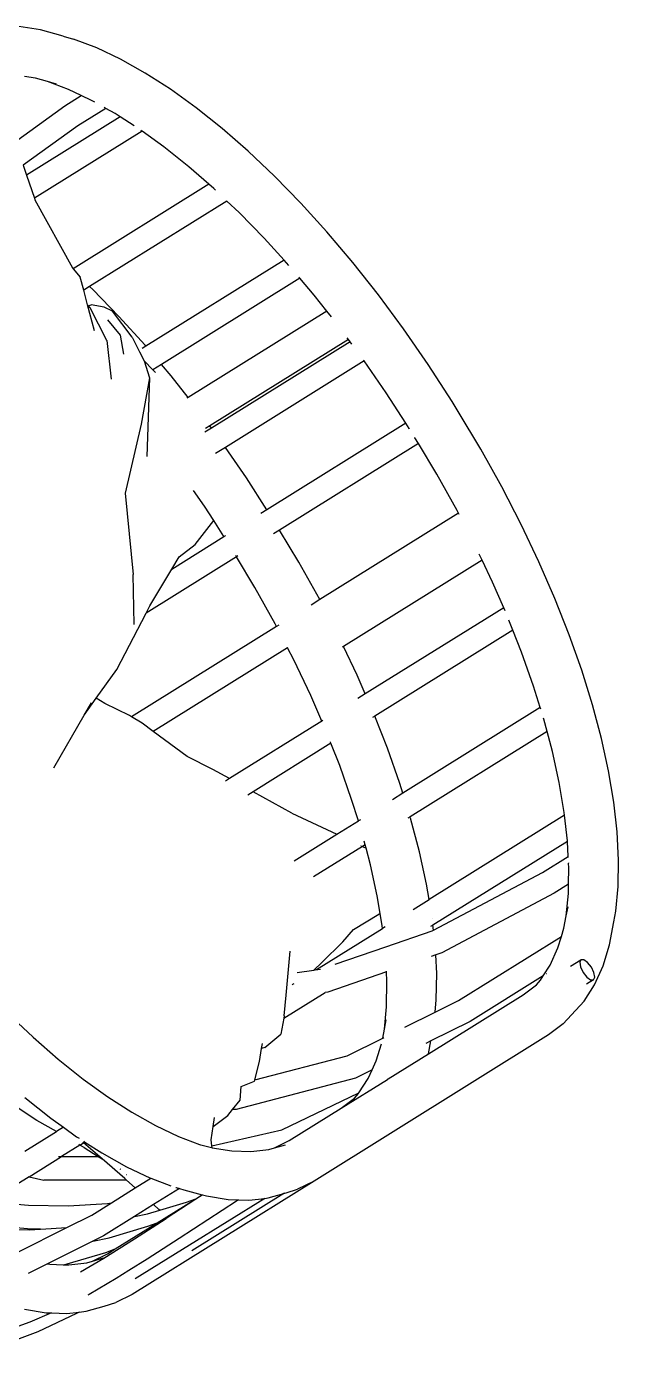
# Model space of a CAD drawing. Header units: millimetres. Extents: x -12551121 to 353735, y 112272 to 285506.
# Drawn here: x -12550387 to -12549953, y 173594 to 174561 of the extents above; entities that cross this region are included whole.
import ezdxf

# ---------------------------------------------------------------- set-up
doc = ezdxf.new("R2010")
doc.units = ezdxf.units.MM
doc.header["$MEASUREMENT"] = 0
doc.layers.add('Edges', color=7, linetype='Continuous')

# ---------------------------------------------------------------- blocks, each defined once
blk = doc.blocks.new('hanging rattan chair pl')
at = {"layer": 'Edges'}
for p, q in [((1319.55, 501.6), (1314.32, 531.09)), ((1328.5, 500.08), (1323.54, 530.51)), ((1259.42, 469.13), (1242.16, 493.87)), ((1309.35, 500.36), (1319.51, 487.86)), ((1321.49, 484.67), (1319.55, 501.6)), ((1331.09, 468.83), (1328.5, 500.08)), ((1226.87, 449.06), (1228.08, 483.65)), ((1228.19, 483.51), (1244.72, 459.81)), ((1245.89, 493.1), (1260.66, 468.2)), ((1270.6, 483.86), (1272.92, 443.57)), ((1288.91, 469.16), (1287.99, 485.06)), ((1319.51, 487.86), (1321.49, 484.67)), ((1321.49, 484.67), (1327.47, 475.04)), ((1327.47, 475.04), (1331.1, 466.63)), ((1264.28, 460.93), (1259.42, 469.13)), ((1260.66, 468.2), (1264.28, 460.93)), ((1288.91, 469.16), (1289.99, 467.83)), ((1291.04, 432.18), (1288.91, 469.16)), ((1289.99, 467.83), (1295.2, 459.43)), ((1331.1, 466.63), (1331.09, 468.83)), ((1331.1, 466.63), (1333.13, 461.94)), ((1244.72, 459.81), (1259.5, 434.91)), ((1264.28, 460.93), (1272.92, 443.57)), ((1295.2, 459.43), (1296.06, 456.76)), ((1295.2, 459.43), (1297.37, 455.94)), ((1296.06, 456.76), (1302.97, 427.99)), ((1297.37, 455.94), (1302.62, 443.78)), ((1323.61, 453.92), (1323.58, 454.87)), ((1333.13, 461.94), (1336.41, 448.6)), ((1226.87, 449.06), (1225.89, 421.05)), ((1226.87, 449.06), (1234.33, 440.89)), ((1306.14, 451.08), (1305.84, 431.21)), ((1323.27, 430.75), (1323.61, 453.92)), ((1336.41, 448.6), (1338.44, 439.95)), ((1193.96, 423.6), (1155.44, 443.22)), ((1209.2, 442.4), (1208.25, 415.21)), ((1235.22, 439.79), (1234.33, 440.89)), ((1264.63, 388.34), (1235.22, 439.79)), ((1272.92, 443.57), (1274.1, 423.2)), ((1302.62, 443.78), (1303.66, 439.55)), ((1303.66, 439.55), (1304.38, 427.43)), ((1303.66, 439.55), (1305.66, 431.41)), ((1339.23, 426.49), (1338.44, 439.95)), ((1259.5, 434.91), (1272.44, 408.9)), ((1291.04, 432.18), (1294.79, 420.53)), ((1291.55, 423.39), (1291.04, 432.18)), ((1302.97, 427.99), (1304.14, 420.72)), ((1304.38, 427.43), (1304.14, 420.72)), ((1305.84, 431.21), (1304.86, 404.88)), ((1322.87, 420), (1323.27, 430.75)), ((1333.75, 269.55), (1339.23, 426.49)), ((1175.05, 422.8), (1197.68, 413.86)), ((1208.25, 415.21), (1193.96, 423.6)), ((1224.79, 422.98), (1225.61, 421.55)), ((1225.34, 405.19), (1225.89, 421.05)), ((1225.89, 421.05), (1239.25, 397.69)), ((1274.1, 423.2), (1273.51, 406.29)), ((1290.61, 396.61), (1291.55, 423.39)), ((1294.79, 420.53), (1301.71, 391.76)), ((1304.14, 420.72), (1302.88, 384.49)), ((1322.27, 404.13), (1322.87, 420)), ((1328.96, 372.23), (1330.59, 418.91)), ((1197.68, 413.86), (1208.04, 409.17)), ((1208.04, 409.17), (1208.25, 415.21)), ((1208.04, 409.17), (1218.77, 404.32)), ((1272.44, 408.9), (1273.51, 406.29)), ((1273.51, 406.29), (1272.79, 385.7)), ((1115.48, 402.87), (1139.83, 395.59)), ((1218.77, 404.32), (1220.69, 403.32)), ((1224.31, 401.45), (1225.19, 400.99)), ((1225.34, 405.19), (1224.55, 405.65)), ((1225.23, 402.02), (1224.55, 402.25)), ((1225.19, 400.99), (1225.23, 402.02)), ((1225.19, 400.99), (1238.25, 394.21)), ((1225.34, 405.19), (1225.23, 402.02)), ((1242.33, 396.07), (1225.23, 402.02)), ((1228.36, 403.41), (1225.34, 405.19)), ((1228.36, 403.41), (1239.25, 397.69)), ((1239.25, 397.69), (1242.33, 396.07)), ((1290.03, 380.12), (1290.61, 396.61)), ((1290.61, 396.61), (1293.63, 387.24)), ((1304.86, 404.88), (1303.5, 377.19)), ((1320.91, 376.29), (1322.27, 404.13)), ((1139.83, 395.59), (1162.89, 387.64)), ((1162.89, 387.64), (1184.58, 379.08)), ((1238.25, 394.21), (1256.02, 383.58)), ((1241.6, 393.57), (1241.63, 393.53)), ((1263.09, 388.84), (1242.33, 396.07)), ((1255.85, 388.17), (1255.32, 388.41)), ((1263.09, 388.84), (1264.63, 388.34)), ((1264.63, 388.34), (1272.79, 385.7)), ((1293.63, 387.24), (1295.84, 378.07)), ((1301.71, 391.76), (1302.88, 384.49)), ((1184.58, 379.08), (1204.79, 369.94)), ((1256.02, 383.58), (1271.98, 372.47)), ((1260.97, 386.27), (1261.15, 386.17)), ((1272.79, 385.7), (1272.32, 372.2)), ((1289.26, 357.82), (1290.03, 380.12)), ((1290.03, 380.12), (1295.09, 378.48)), ((1295.84, 378.07), (1295.09, 378.48)), ((1295.84, 378.07), (1300.55, 358.47)), ((1302.88, 384.49), (1301.71, 351.2)), ((1301.77, 345.48), (1303.5, 377.19)), ((1204.79, 369.94), (1223.46, 360.26)), ((1271.98, 372.47), (1272.32, 372.2)), ((1272.32, 372.2), (1284.39, 362.29)), ((1318.18, 326.25), (1320.91, 376.29)), ((1326.69, 307.21), (1328.96, 372.23)), ((1330.56, 293.16), (1333.33, 372.64)), ((1223.46, 360.26), (1240.48, 350.07)), ((1287.32, 359.69), (1287.54, 359.5)), ((1287.54, 359.5), (1289.26, 357.82)), ((1289.26, 357.82), (1291.6, 355.55)), ((1300.55, 358.47), (1301.71, 351.2)), ((1240.48, 350.07), (1255.77, 339.43)), ((1291.6, 355.55), (1301.52, 345.73)), ((1301.71, 351.2), (1301.52, 345.73)), ((1255.77, 339.43), (1268.57, 328.92)), ((1301.52, 345.73), (1301.77, 345.48)), ((1301.77, 345.48), (1303.87, 343.41)), ((1303.87, 343.41), (1314.03, 330.91)), ((1268.57, 328.92), (1275.08, 322.48)), ((1268.57, 328.92), (1269.24, 328.37)), ((1314.03, 330.91), (1318.1, 324.36)), ((1269.85, 319.88), (1262.23, 313.77)), ((1273.94, 321.54), (1269.85, 319.88)), ((1275.39, 322.13), (1273.94, 321.54)), ((1273.94, 321.54), (1289.38, 271.35)), ((1275.08, 322.48), (1275.39, 322.13)), ((1275.39, 322.13), (1284.51, 310.89)), ((1275.5, 322.17), (1275.43, 322.14)), ((1318.1, 324.36), (1318.18, 326.25)), ((1318.1, 324.36), (1321.99, 318.09)), ((1262.23, 313.77), (1256.98, 309.57)), ((1262.23, 313.77), (1260.51, 300.36)), ((1284.51, 310.89), (1291.89, 298.99)), ((1321.99, 318.09), (1326.69, 307.21)), ((1260.51, 300.36), (1258.55, 295.32)), ((1326.69, 307.21), (1327.65, 304.99)), ((1327.65, 304.99), (1330.56, 293.16)), ((1258.55, 295.32), (1255.29, 286.94)), ((1259.83, 292.84), (1258.55, 295.32)), ((1283.49, 205.68), (1259.83, 292.84)), ((1291.89, 298.99), (1297.14, 286.84)), ((1330.54, 292.82), (1330.56, 293.16)), ((1330.56, 293.16), (1330.93, 291.66)), ((1330.93, 291.66), (1332.95, 283.01)), ((976.17, 284.09), (953.91, 245.6)), ((1255.29, 286.94), (1247.08, 281.33)), ((1247.08, 281.33), (1248.44, 270.92)), ((1297.14, 286.84), (1298.18, 282.6)), ((1298.18, 282.6), (1298.89, 270.49)), ((1298.18, 282.6), (1300.18, 274.46)), ((1333.75, 269.55), (1332.95, 283.01)), ((1248.44, 270.92), (1247.88, 270.37)), ((1289.38, 271.35), (1294.13, 208.81)), ((1247.88, 270.37), (1237.84, 260.63)), ((1247.88, 270.37), (1266.2, 202.87)), ((1298.89, 270.49), (1297.33, 225.59)), ((1326.68, 67.15), (1333.75, 269.55)), ((1230.48, 254.59), (1227.44, 252.09)), ((1230.92, 251.93), (1228.33, 237)), ((1237.84, 260.63), (1230.48, 254.59)), ((1230.92, 251.93), (1230.48, 254.59)), ((953.91, 245.6), (947.62, 231.77)), ((953.91, 245.6), (948.62, 236.44)), ((1219.19, 229.21), (1228.33, 237)), ((947.62, 231.77), (936.85, 208.13)), ((954.14, 228.25), (947.62, 231.77)), ((970.72, 216.98), (954.14, 228.25)), ((1217.86, 228.08), (1205.45, 219.34)), ((1217.86, 228.08), (1219.19, 229.21)), ((1219.19, 229.21), (1217.96, 193.74)), ((1297.33, 225.59), (1295.77, 213.55)), ((1297.33, 225.59), (1295.94, 185.82)), ((967.94, 90.95), (972.31, 216.06)), ((972.31, 216.06), (970.72, 216.98)), ((980.22, 211.53), (972.31, 216.06)), ((1205.45, 219.34), (1179.02, 200.72)), ((1295.77, 213.55), (1294.44, 209.4)), ((1295.77, 213.55), (1295.71, 213.04)), ((936.85, 208.13), (911.78, 168.98)), ((989.46, 207.54), (980.22, 211.53)), ((985.41, 91.73), (989.46, 207.54)), ((1017.87, 195.25), (989.46, 207.54)), ((1195.08, 204.18), (1199.68, 192.58)), ((1201.09, 210.31), (1201.13, 211.41)), ((1201.13, 211.41), (1201.14, 211.72)), ((1284.34, 192.09), (1283.49, 205.68)), ((1294.13, 208.81), (1288.35, 197.64)), ((1294.44, 209.4), (1294.13, 208.81)), ((1294.16, 208.49), (1294.17, 208.27)), ((1035.45, 183.53), (1017.87, 195.25)), ((1217.95, 193.56), (1217.96, 193.74)), ((1218.75, 191.74), (1217.96, 193.74)), ((1266.2, 202.87), (1268.03, 173.74)), ((1288.35, 197.64), (1284.34, 192.09)), ((1197.86, 184.93), (1192.29, 163.97)), ((1199.68, 192.58), (1197.86, 184.93)), ((1200.41, 190.75), (1198.42, 133.77)), ((1199.68, 192.58), (1200.41, 190.75)), ((1200.41, 190.75), (1200.69, 190.03)), ((1200.74, 189.9), (1201.48, 188.04)), ((1227.36, 147.16), (1218.75, 191.74)), ((1280.15, 186.29), (1271.13, 176.65)), ((1284.34, 192.09), (1280.15, 186.29)), ((1295.92, 185.28), (1294.7, 150.34)), ((1295.88, 185.76), (1295.92, 185.28)), ((1295.94, 185.82), (1295.92, 185.28)), ((914.62, 180.79), (882.46, 162.96)), ((1047.25, 176.42), (1035.45, 183.53)), ((1044.47, 96.7), (1047.25, 176.42)), ((1047.25, 176.42), (1047.38, 179.93)), ((1203.85, 176.99), (1211.28, 138.5)), ((911.78, 168.98), (908.49, 163.84)), ((909.06, 90.95), (911.78, 168.98)), ((1061.99, 99), (1064.34, 166.13)), ((1064.34, 166.13), (1064.5, 170.85)), ((1092, 149.47), (1064.34, 166.13)), ((1123.19, 165.34), (1121.91, 128.47)), ((1263, 169.42), (1249.5, 159.82)), ((1263, 169.42), (1257.8, 164.94)), ((1268.03, 173.74), (1263, 169.42)), ((1268.03, 173.74), (1268.09, 172.8)), ((828.01, 138.62), (882.46, 162.96)), ((908.49, 163.84), (893.21, 136.59)), ((1138.93, 116.58), (1140.41, 158.83)), ((1192.29, 163.97), (1188.55, 152.67)), ((1249.5, 159.82), (1233.5, 150.27)), ((1269.16, 155.72), (1270.72, 130.95)), ((1092, 149.47), (1121.91, 128.47)), ((1188.55, 152.67), (1187.97, 130.94)), ((1227.36, 147.16), (1226.88, 146.91)), ((1233.5, 150.27), (1227.36, 147.16)), ((1287.36, 144.03), (1287.09, 148.36)), ((1294.7, 150.34), (1287.36, 144.03)), ((1294.7, 150.34), (1291.85, 68.65)), ((790.08, 103.19), (828.01, 138.62)), ((893.21, 136.59), (888.03, 127.35)), ((893.21, 136.59), (891.64, 91.56)), ((1211.28, 138.5), (1218.11, 103.16)), ((1289.37, 112.04), (1287.36, 144.03)), ((888.03, 127.35), (886.03, 112.65)), ((1121.91, 128.47), (1121.26, 109.94)), ((1188.02, 129.8), (1175.71, 125.23)), ((1188.02, 129.8), (1187.97, 130.94)), ((1196.52, 132.94), (1188.02, 129.8)), ((1198.42, 133.77), (1196.52, 132.94)), ((1198.35, 131.67), (1198.42, 133.77)), ((1263.36, 125.73), (1246.67, 115.76)), ((1270.72, 130.95), (1263.36, 125.73)), ((1270.72, 130.95), (1271.92, 111.81)), ((1137.79, 117.34), (1137.92, 117.26)), ((1138.85, 114.28), (1138.93, 116.58)), ((1138.93, 116.58), (1141.38, 114.96)), ((1153.48, 118.2), (1141.38, 114.96)), ((1175.71, 125.23), (1153.48, 118.2)), ((763.57, 81), (812.59, 111.25)), ((886.03, 112.65), (877.74, 92.26)), ((1121.26, 109.94), (1105.12, 106.32)), ((1121.2, 108.23), (1121.26, 109.94)), ((1121.62, 110.02), (1121.26, 109.94)), ((1138.85, 114.28), (1136.37, 113.61)), ((1141.38, 114.96), (1138.85, 114.28)), ((1197.49, 107.3), (1197.02, 93.58)), ((1234.61, 109.64), (1233.91, 113.25)), ((1246.67, 115.76), (1234.61, 109.64)), ((1235.49, 105.09), (1234.61, 109.64)), ((1271.92, 111.81), (1268.82, 23.1)), ((1287.17, 49), (1289.37, 112.04)), ((713.65, 98.66), (694.6, 93.57)), ((724.22, 94.4), (750.49, 105.91)), ((763.57, 81), (790.08, 103.19)), ((1044.47, 96.7), (1024.18, 94.43)), ((1044.44, 95.71), (1044.47, 96.7)), ((1044.94, 96.75), (1044.47, 96.7)), ((1061.99, 99), (1060.78, 98.82)), ((1079.17, 101.53), (1061.99, 99)), ((1105.12, 106.32), (1079.17, 101.53)), ((1210.27, 98.63), (1210.23, 98.61)), ((1210.65, -15.48), (1214.7, 100.55)), ((1214.7, 100.55), (1214.56, 100.49)), ((1214.7, 100.55), (1214.77, 102.65)), ((1218.17, 102.05), (1214.7, 100.55)), ((1218.11, 103.16), (1218.17, 102.05)), ((1218.17, 102.05), (1221.27, 11.87)), ((1238.71, 11.86), (1235.49, 105.09)), ((590.02, 85.09), (607.58, 88.52)), ((604.33, -4.46), (607.58, 88.52)), ((607.58, 88.52), (608.68, 88.73)), ((608.68, 88.73), (665.58, 89.71)), ((662.41, -27.51), (666.5, 89.55)), ((665.58, 89.71), (666.5, 89.55)), ((666.5, 89.55), (674.37, 88.17)), ((683.98, 90.74), (674.37, 88.17)), ((683.8, 85.64), (683.98, 90.74)), ((694.6, 93.57), (683.98, 90.74)), ((695.47, 93.44), (694.6, 93.57)), ((695.47, 93.44), (696.03, 91.37)), ((697.39, 93.13), (695.47, 93.44)), ((702.08, 83.93), (696.03, 91.37)), ((724.22, 94.4), (697.39, 93.13)), ((725.7, 83.98), (739.06, 88.68)), ((865.14, 92.9), (851.15, 94.06)), ((877.74, 92.26), (865.14, 92.9)), ((891.64, 91.56), (877.74, 92.26)), ((891.59, 90.28), (891.64, 91.56)), ((892.11, 91.53), (891.64, 91.56)), ((908.36, 90.97), (907.89, 90.98)), ((909.01, 89.69), (909.06, 90.95)), ((935.28, 90.46), (909.06, 90.95)), ((965.65, 90.84), (935.28, 90.46)), ((967.94, 90.95), (965.65, 90.84)), ((967.87, 88.93), (967.94, 90.95)), ((985.4, 91.39), (985.41, 91.73)), ((995.31, 92.18), (985.41, 91.73)), ((1024.18, 94.43), (995.31, 92.18)), ((1186.35, 89.63), (1163.16, 82.29)), ((1197.02, 93.58), (1186.35, 89.63)), ((1192.94, -23.18), (1197.02, 93.58)), ((564.71, 81), (559.99, 35.56)), ((577.39, 34.36), (582.51, 83.63)), ((582.51, 83.63), (590.02, 85.09)), ((587.19, 4.26), (590.02, 85.09)), ((679.67, -32.88), (683.8, 85.64)), ((686.74, 84.76), (683.8, 85.64)), ((713.42, 77.88), (686.74, 84.76)), ((707.8, 80.19), (702.08, 83.93)), ((731.41, 77.1), (707.8, 80.19)), ((711.36, 86.44), (725.7, 83.98)), ((741.26, 71.77), (713.42, 77.88)), ((731.41, 77.1), (743.5, 77.68)), ((743.5, 77.68), (750.78, 78.04)), ((750.78, 78.04), (763.57, 81)), ((750.78, 78.04), (759.79, 75.79)), ((1119.92, 71.51), (1120.24, 80.6)), ((1137.5, 75.46), (1137.56, 77.38)), ((1163.16, 82.29), (1138.56, 75.7)), ((738.04, -47.59), (742.2, 71.6)), ((742.2, 71.6), (741.26, 71.77)), ((742.2, 71.6), (742.31, 74.88)), ((755.36, -50.96), (759.53, 68.43)), ((759.53, 68.43), (759.79, 75.79)), ((770.19, 66.48), (759.53, 68.43)), ((759.79, 75.79), (762.34, 75.15)), ((1112.68, 69.89), (1085.58, 64.89)), ((1119.92, 71.51), (1112.68, 69.89)), ((1115.78, -47), (1119.92, 71.51)), ((1133.37, -42.66), (1137.5, 75.46)), ((1138.56, 75.7), (1137.5, 75.46)), ((1291.85, 68.65), (1290.29, 56.61)), ((790.13, 63.51), (770.19, 66.48)), ((785.96, -56.06), (790.13, 63.51)), ((790.13, 63.51), (790.17, 64.48)), ((812, -59.53), (816.18, 60.18)), ((813.94, -59.75), (818.12, 59.95)), ((816.18, 60.18), (816.3, 63.73)), ((818.12, 59.95), (816.18, 60.18)), ((818.12, 59.95), (818.31, 65.56)), ((831.31, -61.69), (835.5, 58.1)), ((835.5, 58.1), (835.79, 66.51)), ((862.5, 55.86), (835.5, 58.1)), ((890.34, 54.45), (890.52, 59.69)), ((907.76, 53.85), (907.95, 59.08)), ((966.64, 53.72), (966.9, 61.19)), ((1043.16, 59.15), (1028.15, 57.47)), ((1038.99, -60.25), (1043.16, 59.15)), ((1043.16, 59.15), (1043.39, 65.68)), ((1056.51, -57.94), (1060.67, 61.22)), ((1085.58, 64.89), (1060.67, 61.22)), ((1060.67, 61.22), (1060.75, 63.28)), ((1324.95, 53.78), (1326.68, 67.15)), ((531.73, 44.03), (526.58, 50.36)), ((890.34, 54.45), (862.5, 55.86)), ((886.16, -65.38), (890.34, 54.45)), ((903.58, -65.99), (907.76, 53.85)), ((935.33, 53.32), (907.76, 53.85)), ((966.64, 53.72), (935.33, 53.32)), ((962.46, -66), (966.64, 53.72)), ((1000.84, -63.91), (1005.02, 55.67)), ((1028.15, 57.47), (1005.02, 55.67)), ((1005.02, 55.67), (1005.06, 56.77)), ((1287.17, 49), (1282.87, 40.7)), ((1288.96, 52.45), (1287.17, 49)), ((1290.29, 56.61), (1288.96, 52.45)), ((1290.29, 56.61), (1290.22, 56.1)), ((1324.95, 53.78), (1322.32, 45.29)), ((538.24, 37.59), (531.73, 44.03)), ((1282.87, 40.7), (1274.67, 29.35)), ((1287.07, 46.28), (1287.08, 46.38)), ((1322.32, 45.29), (1318.13, 32.22)), ((502.94, 23.1), (492.78, 35.6)), ((551.04, 27.08), (538.24, 37.59)), ((543.12, 32.77), (538.24, 37.59)), ((559.99, 35.56), (559.49, 21.2)), ((576.55, 10.32), (577.39, 34.36)), ((1274.67, 29.35), (1268.82, 23.1)), ((1318.13, 32.22), (1311.56, 19.55)), ((515.21, 10.96), (502.94, 23.1)), ((559.49, 21.2), (551.04, 27.08)), ((566.33, 16.44), (559.49, 21.2)), ((1268.82, 23.1), (1264.46, 18.44)), ((1290.98, 28.21), (1290.66, 19.16)), ((1290.66, 19.16), (1291.89, 20.91)), ((1291.89, 20.91), (1295.12, 22.1)), ((1295.12, 22.1), (1299.49, 22.43)), ((1299.49, 22.43), (1303.83, 21.8)), ((1311.56, 19.55), (1302.73, 7.31)), ((1303.83, 21.8), (1306.98, 20.38)), ((1306.98, 20.38), (1308.08, 18.55)), ((1308.08, 18.55), (1308.29, 24.66)), ((515.21, 10.96), (520.76, 5.59)), ((568.62, 15.07), (566.33, 16.44)), ((576.12, 10.58), (575.41, 11.01)), ((576.54, 9.9), (576.55, 10.32)), ((583.36, 6.25), (576.55, 10.32)), ((1221.27, 11.87), (1220.49, -10.49)), ((1238.28, -0.54), (1238.71, 11.86)), ((1257.52, 12.47), (1244.02, 2.88)), ((1257.52, 12.47), (1252.32, 8)), ((1264.46, 18.44), (1257.52, 12.47)), ((1291.76, 17.33), (1290.66, 19.16)), ((1294.91, 15.91), (1291.76, 17.33)), ((1299.25, 15.27), (1294.91, 15.91)), ((1303.62, 15.6), (1299.25, 15.27)), ((1306.85, 16.8), (1303.62, 15.6)), ((1308.08, 18.55), (1306.85, 16.8)), ((534.83, -5.96), (520.76, 5.59)), ((587.19, 4.26), (583.36, 6.25)), ((598.06, -1.37), (587.19, 4.26)), ((1244.02, 2.88), (1238.28, -0.54)), ((1302.73, 7.31), (1291.72, -4.45)), ((550.79, -17.07), (534.83, -5.96)), ((603.83, -4.25), (603.18, -3.96)), ((604.33, -4.46), (603.94, -4.3)), ((622.24, -12.57), (604.33, -4.46)), ((1224.75, -8.33), (1224.93, -8.23)), ((1228.02, -6.67), (1224.93, -8.23)), ((1238.28, -0.54), (1228.02, -6.67)), ((1291.72, -4.45), (1278.63, -15.7)), ((568.56, -27.7), (550.79, -17.07)), ((643.92, -21.14), (622.24, -12.57)), ((1210.33, -15.64), (1192.94, -23.18)), ((1210.65, -15.48), (1210.33, -15.64)), ((1220.49, -10.49), (1210.65, -15.48)), ((1221.24, -10.11), (1220.49, -10.49)), ((1278.63, -15.7), (1272.72, -20.67)), ((588.04, -37.81), (568.56, -27.7)), ((662.41, -27.51), (643.92, -21.14)), ((666.98, -29.08), (662.41, -27.51)), ((1191.04, -24), (1170.23, -31.71)), ((1192.94, -23.18), (1191.04, -24)), ((1272.72, -20.67), (1257.88, -31.21)), ((609.14, -47.35), (588.04, -37.81)), ((668.47, -29.53), (666.98, -29.08)), ((679.67, -32.88), (679.4, -32.8)), ((691.33, -36.37), (679.67, -32.88)), ((716.89, -42.95), (691.33, -36.37)), ((1170.23, -31.71), (1148, -38.74)), ((1257.88, -31.21), (1241.18, -41.18)), ((631.77, -56.29), (609.14, -47.35)), ((738.04, -47.59), (716.89, -42.95)), ((743.12, -48.71), (738.04, -47.59)), ((1115.78, -47), (1099.64, -50.62)), ((1116.92, -46.74), (1115.78, -47)), ((1124.44, -45.06), (1123.62, -45.24)), ((1133.37, -42.66), (1124.44, -45.06)), ((1148, -38.74), (1133.37, -42.66)), ((1241.18, -41.18), (1222.72, -50.55)), ((655.84, -64.58), (631.77, -56.29)), ((755.36, -50.96), (754.39, -50.79)), ((771.25, -53.87), (755.36, -50.96)), ((785.96, -56.06), (771.25, -53.87)), ((791.43, -56.87), (785.96, -56.06)), ((1056.51, -57.94), (1048.72, -59.09)), ((1073.69, -55.41), (1056.51, -57.94)), ((1099.64, -50.62), (1073.69, -55.41)), ((1222.72, -50.55), (1202.59, -59.27)), ((681.26, -72.18), (655.84, -64.58)), ((812, -59.53), (810.43, -59.35)), ((813.94, -59.75), (812, -59.53)), ((816.27, -60.02), (813.94, -59.75)), ((831.31, -61.69), (830.56, -61.63)), ((859.66, -64.04), (831.31, -61.69)), ((886.16, -65.38), (859.66, -64.04)), ((890.78, -65.62), (886.16, -65.38)), ((891.3, -65.64), (890.78, -65.62)), ((898.64, -65.89), (898.42, -65.89)), ((903.58, -65.99), (898.64, -65.89)), ((929.8, -66.49), (903.58, -65.99)), ((960.17, -66.1), (929.8, -66.49)), ((962.46, -66), (960.17, -66.1)), ((963.43, -65.95), (962.46, -66)), ((1000.84, -63.91), (995.99, -64.28)), ((1018.7, -62.52), (1000.84, -63.91)), ((1038.99, -60.25), (1018.7, -62.52)), ((1041.53, -59.96), (1038.99, -60.25)), ((1180.87, -67.32), (1157.67, -74.65)), ((1202.59, -59.27), (1180.87, -67.32)), ((707.94, -79.06), (681.26, -72.18)), ((1157.67, -74.65), (1133.08, -81.24)), ((735.78, -85.17), (707.94, -79.06)), ((764.71, -90.47), (735.78, -85.17)), ((1133.08, -81.24), (1107.2, -87.06)), ((794.62, -94.91), (764.71, -90.47)), ((825.42, -98.46), (794.62, -94.91)), ((1051.89, -96.21), (1022.67, -99.47)), ((1080.1, -92.06), (1051.89, -96.21)), ((1107.2, -87.06), (1080.1, -92.06)), ((857.02, -101.08), (825.42, -98.46)), ((889.15, -102.71), (857.02, -101.08)), ((897.68, -103.01), (889.15, -102.71)), ((929.84, -103.62), (897.68, -103.01)), ((961.55, -103.22), (929.84, -103.62)), ((992.52, -101.82), (961.55, -103.22)), ((1022.67, -99.47), (992.52, -101.82))]:
    blk.add_line(p, q, dxfattribs=at)

msp = doc.modelspace()

# ---------------------------------------------------------------- block references
at = {"xscale": -1, "rotation": 119.8968370716296}
msp.add_blockref('hanging rattan chair pl', (-12550607.45, 175005.78), dxfattribs=at)

doc.saveas('drawing.dxf')
